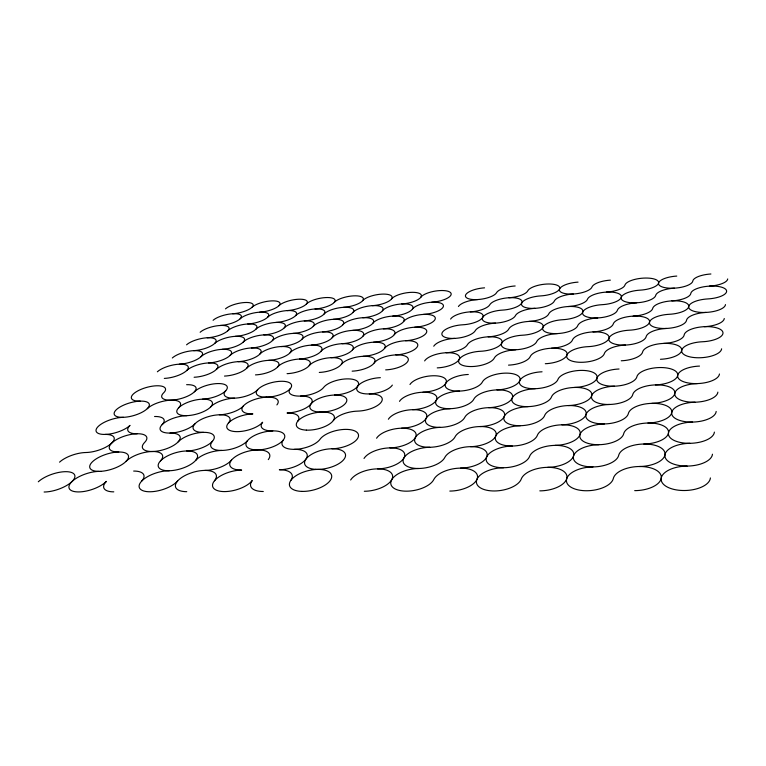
<?xml version="1.0" encoding="UTF-8"?>
<svg xmlns="http://www.w3.org/2000/svg" width="766" height="766" viewBox="0 0 766 766"><rect width="100%" height="100%" fill="white"/><g stroke="black" fill="none" stroke-linecap="round" stroke-linejoin="round"><path stroke-width="1.15" d="M719.437 373.99A20.941 8.685 -3.8 0 1 697.711 383.575A20.941 8.685 -3.8 0 1 677.651 375.618A20.538 8.56 -4.8 0 0 659.191 367.556A20.538 8.56 -4.8 0 0 636.872 376.795A20.175 8.426 -5.7 0 1 614.83 386.179A20.175 8.426 -5.7 0 1 596.905 378.347A19.839 8.292 -6.6 0 0 580.475 370.409A19.839 8.292 -6.6 0 0 557.926 379.467A19.533 8.148 -7.5 0 1 535.606 388.678A19.533 8.148 -7.5 0 1 519.654 380.961A19.265 7.995 -8.4 0 0 505.11 373.138A19.265 7.995 -8.4 0 0 482.36 382.033A19.016 7.842 -9.3 0 1 459.82 391.072A19.016 7.842 -9.3 0 1 445.688 383.46A18.796 7.679 -10.1 0 0 432.876 375.761A18.796 7.679 -10.1 0 0 409.973 384.494M699.502 366.091A20.941 8.685 -3.8 0 0 677.651 375.618A20.538 8.56 -4.8 0 1 655.437 384.905M717.857 392.125A21.592 9.249 -3.6 0 1 695.432 402.198A21.592 9.249 -3.6 0 1 674.779 393.6A21.161 9.115 -4.7 0 0 655.82 384.896A21.161 9.115 -4.7 0 0 632.745 394.586A20.778 8.972 -5.7 0 1 609.985 404.458A20.778 8.972 -5.7 0 1 591.591 396.003A20.423 8.819 -6.7 0 0 574.797 387.443A20.423 8.819 -6.7 0 0 551.482 396.951A20.108 8.656 -7.6 0 1 528.435 406.612A20.108 8.656 -7.6 0 1 512.128 398.301A19.83 8.483 -8.6 0 0 497.316 389.884A19.83 8.483 -8.6 0 0 473.809 399.201A19.571 8.321 -9.5 0 1 450.523 408.671A19.571 8.321 -9.5 0 1 436.132 400.494A19.351 8.139 -10.4 0 0 423.158 392.221A19.351 8.139 -10.4 0 0 399.498 401.355M697.338 383.584A21.592 9.249 -3.6 0 0 674.779 393.6A21.161 9.115 -4.7 0 1 651.818 403.356M619.052 369.011A20.175 8.426 -5.7 0 0 596.905 378.347A19.839 8.292 -6.6 0 1 574.433 387.452M614.476 386.198A20.778 8.972 -5.7 0 0 591.591 396.003A20.423 8.819 -6.7 0 1 568.382 405.559M542.06 371.797A19.533 8.148 -7.5 0 0 519.654 380.961A19.265 7.995 -8.4 0 1 496.981 389.894M535.281 388.688A20.108 8.656 -7.6 0 0 512.128 398.301A19.83 8.483 -8.6 0 1 488.698 407.665M468.304 374.478A19.016 7.842 -9.3 0 0 445.688 383.46A18.796 7.679 -10.1 0 1 422.851 392.23M459.514 391.081A19.571 8.321 -9.5 0 0 436.132 400.494A19.351 8.139 -10.4 0 1 412.539 409.676M716.172 411.447A22.291 9.872 -3.4 0 1 693 422.066A22.291 9.872 -3.4 0 1 671.705 412.759A21.831 9.719 -4.5 0 0 652.22 403.347A21.831 9.719 -4.5 0 0 628.359 413.535A21.419 9.565 -5.6 0 1 604.824 423.924A21.419 9.565 -5.6 0 1 585.942 414.789A21.419 9.565 -5.6 0 1 609.612 404.467M695.03 402.207A22.291 9.872 -3.4 0 0 671.705 412.759A21.831 9.719 -4.5 0 1 647.959 423.014M561.928 424.824A21.055 9.393 -6.7 0 0 585.933 414.789A21.055 9.393 -6.7 0 0 568.755 405.549A21.055 9.393 -6.7 0 0 544.645 415.526A20.72 9.211 -7.8 0 1 520.794 425.685A20.72 9.211 -7.8 0 1 504.133 416.723A20.423 9.029 -8.8 0 0 489.053 407.656A20.423 9.029 -8.8 0 0 464.732 417.432A20.165 8.838 -9.8 0 1 440.642 427.371A20.165 8.838 -9.8 0 1 426.011 418.571A19.935 8.646 -10.7 0 0 412.874 409.676A19.935 8.646 -10.7 0 0 388.381 419.241M528.09 406.622A20.72 9.211 -7.8 0 0 504.133 416.723A20.423 9.029 -8.8 0 1 479.899 426.547M450.197 408.68A20.165 8.838 -9.8 0 0 426.011 418.571A19.935 8.646 -10.7 0 1 401.595 428.194M714.381 432.101A23.028 10.561 -3.2 0 1 690.396 443.313A23.028 10.561 -3.2 0 1 668.431 433.211A22.54 10.398 -4.4 0 0 648.4 423.004A22.54 10.398 -4.4 0 0 623.687 433.748A22.109 10.217 -5.6 0 1 599.318 444.692A22.109 10.217 -5.6 0 1 579.919 434.81A21.716 10.025 -6.8 0 0 562.33 424.814A21.716 10.025 -6.8 0 0 537.359 435.318A21.371 9.824 -7.9 0 1 512.665 446.013A21.371 9.824 -7.9 0 1 495.621 436.333A21.065 9.623 -9.1 0 0 480.272 426.547A21.065 9.623 -9.1 0 0 455.081 436.812A20.797 9.403 -10.1 0 1 430.128 447.277A20.797 9.403 -10.1 0 1 415.239 437.779A20.558 9.192 -11.1 0 0 401.949 428.194A20.558 9.192 -11.1 0 0 376.585 438.238M692.569 422.076A23.028 10.561 -3.2 0 0 668.431 433.211A22.54 10.398 -4.4 0 1 643.842 444.021M604.431 423.933A22.109 10.217 -5.6 0 0 579.919 434.81A21.716 10.025 -6.8 0 1 555.053 445.372M520.43 425.695A21.371 9.824 -7.9 0 0 495.621 436.333A21.065 9.623 -9.1 0 1 470.525 446.664M440.297 427.38A20.797 9.403 -10.1 0 0 415.239 437.779A20.558 9.192 -11.1 0 1 389.961 447.89M712.457 454.209A23.813 11.327 -3 0 1 687.609 466.073A23.813 11.327 -3 0 1 664.926 455.1A23.813 11.327 -3 0 1 689.946 443.313M639.438 466.504A23.296 11.145 -4.3 0 0 664.907 455.09A23.296 11.145 -4.3 0 0 644.311 444.012A23.296 11.145 -4.3 0 0 618.689 455.349A22.836 10.944 -5.6 0 1 593.42 466.915A22.836 10.944 -5.6 0 1 573.485 456.201A22.836 10.944 -5.6 0 1 598.897 444.701M547.7 467.337A22.425 10.724 -6.9 0 0 573.475 456.191A22.425 10.724 -6.9 0 0 555.484 445.372A22.425 10.724 -6.9 0 0 529.574 456.431A22.07 10.504 -8.2 0 1 503.98 467.729A22.07 10.504 -8.2 0 1 486.544 457.245A21.754 10.274 -9.4 0 0 470.918 446.655A21.754 10.274 -9.4 0 0 444.797 457.465A21.477 10.035 -10.5 0 1 418.916 468.495A21.477 10.035 -10.5 0 1 403.778 458.24A21.237 9.786 -11.6 0 0 390.325 447.88A21.237 9.786 -11.6 0 0 364.022 458.451M512.272 446.023A22.07 10.504 -8.2 0 0 486.544 457.245A21.754 10.274 -9.4 0 1 460.519 468.122M429.764 447.277A21.477 10.035 -10.5 0 0 403.778 458.24A21.237 9.786 -11.6 0 1 377.552 468.869M710.398 477.936A24.665 12.179 -2.7 0 1 684.613 490.518A24.665 12.179 -2.7 0 1 661.163 478.568A24.11 11.969 -4.2 0 0 639.936 466.504A24.11 11.969 -4.2 0 0 613.327 478.491A23.622 11.749 -5.6 0 1 587.11 490.747A23.622 11.749 -5.6 0 1 566.601 479.095A23.191 11.5 -7 0 0 548.159 467.337A23.191 11.5 -7 0 0 521.263 479.018A22.817 11.251 -8.4 0 1 494.683 490.968A22.817 11.251 -8.4 0 1 476.845 479.593A22.482 10.992 -9.7 0 0 460.94 468.122A22.482 10.992 -9.7 0 0 433.805 479.526A22.204 10.714 -11 0 1 406.938 491.169A22.204 10.714 -11 0 1 391.55 480.062A21.955 10.446 -12.1 0 0 377.954 468.869A21.955 10.446 -12.1 0 0 350.637 479.995M687.121 466.082A24.665 12.179 -2.7 0 0 661.163 478.568A24.11 11.969 -4.2 0 1 634.698 490.642M592.97 466.925A23.622 11.749 -5.6 0 0 566.601 479.095A23.191 11.5 -7 0 1 539.819 490.862M503.559 467.729A22.817 11.251 -8.4 0 0 476.845 479.593A22.482 10.992 -9.7 0 1 449.814 491.073M418.523 468.495A22.204 10.714 -11 0 0 391.55 480.062A21.955 10.446 -12.1 0 1 364.319 491.265M727.7 278.939A17.522 6.004 -4.8 0 1 709.412 286.13M710.915 273.989A17.522 6.004 -4.8 0 0 692.809 281.017A17.235 5.937 -5.4 0 1 674.654 288.15A17.235 5.937 -5.4 0 1 658.54 283.181A16.967 5.86 -6 0 0 643.507 278.115A16.967 5.86 -6 0 0 624.951 285.057A16.718 5.783 -6.6 0 1 606.356 292.105M676.771 276.076A17.235 5.937 -5.4 0 0 658.54 283.181A16.967 5.86 -6 0 1 640.06 290.151A17.388 6.166 -6 0 0 621.226 297.486A17.13 6.09 -6.6 0 1 602.143 304.676A17.561 6.415 -6.6 0 0 582.677 312.26A17.312 6.319 -7.3 0 1 562.972 319.69A17.762 6.674 -7.3 0 0 542.835 327.532A17.522 6.568 -8 0 1 522.479 335.211A17.991 6.932 -8.1 0 0 501.644 343.331A17.762 6.808 -8.8 0 1 480.598 351.268A18.24 7.2 -9 0 0 459.016 359.666A18.03 7.066 -9.8 0 1 437.242 367.881M671.906 300.885A17.666 6.252 -5.3 0 0 690.817 293.445A17.972 6.329 -4.7 0 1 709.68 286.12A17.972 6.329 -4.7 0 1 726.599 291.568A17.972 6.329 -4.7 0 1 707.822 298.922A18.451 6.674 -4.6 0 0 688.701 306.687A18.125 6.597 -5.2 0 1 669.283 314.29A18.614 6.971 -5.1 0 0 649.482 322.323A18.307 6.875 -5.9 0 1 629.393 330.194A18.805 7.267 -5.8 0 0 608.884 338.515A18.508 7.162 -6.6 0 1 588.097 346.653A19.016 7.583 -6.6 0 0 566.83 355.29A18.729 7.459 -7.4 0 1 545.306 363.716M674.406 288.16A17.666 6.252 -5.3 0 0 655.706 295.417A17.388 6.166 -6 0 1 636.948 302.781A17.388 6.166 -6 0 1 621.226 297.486A17.13 6.09 -6.6 0 0 606.605 292.085A17.13 6.09 -6.6 0 0 587.465 299.257A16.89 6.004 -7.2 0 1 568.257 306.524M610.358 280.145A16.718 5.783 -6.6 0 0 591.965 287.03A16.488 5.707 -7.2 0 1 573.514 294A16.488 5.707 -7.2 0 1 559.534 289.079A16.277 5.621 -7.8 0 0 546.551 284.052A16.277 5.621 -7.8 0 0 527.774 290.85A16.076 5.534 -8.4 0 1 508.93 297.744M578.052 282.127A16.488 5.707 -7.2 0 0 559.534 289.079A16.277 5.621 -7.8 0 1 540.806 295.896A16.67 5.917 -7.9 0 0 521.694 303.077A16.469 5.822 -8.5 0 1 502.381 310.115A16.881 6.128 -8.6 0 0 482.637 317.526A16.689 6.023 -9.2 0 1 462.712 324.794A17.111 6.348 -9.4 0 0 442.317 332.444A17.111 6.348 -9.4 0 0 454.918 338.39A17.111 6.348 -9.4 0 0 475.255 330.701A17.312 6.454 -8.7 0 1 495.497 323.128M573.284 294.02A16.89 6.004 -7.2 0 0 554.297 301.124A16.67 5.917 -7.9 0 1 535.252 308.325A16.67 5.917 -7.9 0 1 521.694 303.077A16.469 5.822 -8.5 0 0 509.16 297.735A16.469 5.822 -8.5 0 0 489.79 304.753A16.277 5.726 -9.1 0 1 470.353 311.858M515.164 285.977A16.076 5.534 -8.4 0 0 496.54 292.717A15.895 5.458 -9 0 1 477.84 299.544A15.895 5.458 -9 0 1 465.785 294.651A15.895 5.458 -9 0 1 484.552 287.844M458.422 306.515A16.277 5.726 -9.1 0 1 477.63 299.563M725.469 304.609A18.451 6.674 -4.6 0 1 706.443 312.404A18.451 6.674 -4.6 0 1 688.701 306.687A18.125 6.597 -5.2 0 0 672.184 300.866A18.125 6.597 -5.2 0 0 652.689 308.439A17.838 6.511 -5.9 0 1 633.137 316.128M636.69 302.8A17.838 6.511 -5.9 0 0 617.367 310.297A17.561 6.415 -6.6 0 1 597.978 317.919A17.561 6.415 -6.6 0 1 582.677 312.26A17.312 6.319 -7.3 0 0 568.516 306.515A17.312 6.319 -7.3 0 0 548.743 313.916A17.082 6.224 -7.9 0 1 528.913 321.423M535.013 308.334A17.082 6.224 -7.9 0 0 515.413 315.669A16.881 6.128 -8.6 0 1 495.736 323.108A16.881 6.128 -8.6 0 1 482.637 317.526A16.689 6.023 -9.2 0 0 470.592 311.848A16.689 6.023 -9.2 0 0 450.609 319.087M724.263 318.512A18.949 7.057 -4.4 0 1 704.385 326.67M706.156 312.413A18.949 7.057 -4.4 0 0 686.499 320.36A18.614 6.971 -5.1 0 1 666.803 328.432A18.614 6.971 -5.1 0 1 649.482 322.323A18.307 6.875 -5.9 0 0 633.425 316.119A18.307 6.875 -5.9 0 0 613.26 323.951A18.02 6.779 -6.6 0 1 593.037 331.898M597.71 317.928A18.02 6.779 -6.6 0 0 577.727 325.684A17.762 6.674 -7.3 0 1 557.677 333.564A17.762 6.674 -7.3 0 1 542.835 327.532A17.522 6.568 -8 0 0 529.172 321.414A17.522 6.568 -8 0 0 508.748 329.064A17.312 6.454 -8.7 0 1 488.239 336.82M663.567 343.427A19.121 7.373 -5 0 0 684.162 334.972A19.476 7.468 -4.3 0 1 704.71 326.661A19.476 7.468 -4.3 0 1 722.96 333.401A19.476 7.468 -4.3 0 1 702.518 341.751A20.04 7.928 -4.1 0 0 681.663 350.617A19.667 7.813 -4.9 0 1 660.455 359.283M666.506 328.451A19.121 7.373 -5 0 0 646.15 336.676A18.805 7.267 -5.8 0 1 625.736 345.045A18.805 7.267 -5.8 0 1 608.884 338.515A18.508 7.162 -6.6 0 0 593.324 331.889A18.508 7.162 -6.6 0 0 572.461 339.989A18.231 7.047 -7.4 0 1 551.52 348.224M557.409 333.574A18.231 7.047 -7.4 0 0 536.727 341.598A17.991 6.932 -8.1 0 1 515.978 349.746A17.991 6.932 -8.1 0 1 501.644 343.331A17.762 6.808 -8.8 0 0 488.507 336.81A17.762 6.808 -8.8 0 0 467.394 344.719A17.561 6.693 -9.5 0 1 446.195 352.743M433.748 346.222A17.561 6.693 -9.5 0 1 454.669 338.4M721.62 348.808A20.04 7.928 -4.1 0 1 700.88 357.722A20.04 7.928 -4.1 0 1 681.663 350.617A19.667 7.813 -4.9 0 0 663.902 343.407A19.667 7.813 -4.9 0 0 642.597 352.025A19.322 7.698 -5.8 0 1 621.245 360.786M625.439 345.054A19.322 7.698 -5.8 0 0 604.345 353.586A19.016 7.583 -6.6 0 1 583.185 362.261A19.016 7.583 -6.6 0 1 566.83 355.29A18.729 7.459 -7.4 0 0 551.826 348.214A18.729 7.459 -7.4 0 0 530.216 356.602A18.48 7.334 -8.2 0 1 508.528 365.133M515.7 349.765A18.48 7.334 -8.2 0 0 494.3 358.067A18.24 7.2 -9 0 1 472.804 366.512A18.24 7.2 -9 0 1 459.016 359.666A18.03 7.066 -9.8 0 0 446.463 352.733A18.03 7.066 -9.8 0 0 424.623 360.91M420.84 297.227A15.655 5.324 -9.8 0 1 439.828 290.582A15.655 5.324 -9.8 0 1 450.647 295.552A15.655 5.324 -9.8 0 1 431.708 302.225M412.414 309.1A16.029 5.582 -9.9 0 1 431.928 302.206A16.029 5.582 -9.9 0 1 442.863 307.501A16.029 5.582 -9.9 0 1 423.406 314.414M391.483 298.979A15.511 5.228 -10.3 0 1 410.519 292.382A15.511 5.228 -10.3 0 1 420.764 297.332A15.511 5.228 -10.3 0 1 401.777 303.958M382.425 310.785A15.885 5.486 -10.5 0 1 401.987 303.939A15.885 5.486 -10.5 0 1 412.328 309.215A15.885 5.486 -10.5 0 1 392.824 316.08M362.624 300.693A15.377 5.142 -10.8 0 1 381.707 294.144A15.377 5.142 -10.8 0 1 391.397 299.085A15.377 5.142 -10.8 0 1 372.362 305.663M352.963 312.442A15.751 5.391 -11 0 1 372.573 305.644A15.751 5.391 -11 0 1 382.33 310.9A15.751 5.391 -11 0 1 362.778 317.718M334.263 302.388A15.253 5.046 -11.3 0 1 353.385 295.877A15.253 5.046 -11.3 0 1 362.538 300.799A15.253 5.046 -11.3 0 1 343.465 307.329M324.018 314.07A15.626 5.295 -11.5 0 1 343.666 307.319A15.626 5.295 -11.5 0 1 352.867 312.557A15.626 5.295 -11.5 0 1 333.267 319.326M306.381 304.045A15.148 4.96 -11.8 0 1 325.531 297.581A15.148 4.96 -11.8 0 1 334.168 302.493A15.148 4.96 -11.8 0 1 315.056 308.976M295.571 315.669A15.511 5.19 -12 0 1 315.247 308.966A15.511 5.19 -12 0 1 323.913 314.184A15.511 5.19 -12 0 1 304.274 320.906M278.968 305.682A15.042 4.864 -12.2 0 1 298.146 299.257A15.042 4.864 -12.2 0 1 306.285 304.15A15.042 4.864 -12.2 0 1 287.135 310.594M267.612 317.239A15.416 5.094 -12.5 0 1 287.327 310.584A15.416 5.094 -12.5 0 1 295.465 315.774A15.416 5.094 -12.5 0 1 275.789 322.457M252.004 307.29A14.956 4.778 -12.6 0 1 271.221 300.904A14.956 4.778 -12.6 0 1 278.862 305.778A14.956 4.778 -12.6 0 1 259.684 312.183M240.122 318.79A15.32 4.989 -12.9 0 1 259.865 312.174A15.32 4.989 -12.9 0 1 267.497 317.344A15.32 4.989 -12.9 0 1 247.791 323.98M225.491 308.87A14.87 4.682 -13 0 1 244.727 302.522A14.87 4.682 -13 0 1 251.899 307.386A14.87 4.682 -13 0 1 232.692 313.754M213.101 320.303A15.234 4.893 -13.3 0 1 232.874 313.744A15.234 4.893 -13.3 0 1 240.017 318.895A15.234 4.893 -13.3 0 1 220.282 325.483M403.567 321.567A16.431 5.869 -10.1 0 1 423.636 314.405A16.431 5.869 -10.1 0 1 434.695 320.044A16.431 5.869 -10.1 0 1 414.693 327.226M372.927 323.175A16.277 5.764 -10.7 0 1 393.035 316.071A16.277 5.764 -10.7 0 1 403.481 321.691A16.277 5.764 -10.7 0 1 383.412 328.815M342.823 324.765A16.143 5.659 -11.3 0 1 362.988 317.708A16.143 5.659 -11.3 0 1 372.822 323.3A16.143 5.659 -11.3 0 1 352.714 330.376M313.275 326.316A16.009 5.544 -11.8 0 1 333.478 319.317A16.009 5.544 -11.8 0 1 342.728 324.88A16.009 5.544 -11.8 0 1 322.572 331.908M284.243 327.848A15.904 5.439 -12.3 0 1 304.475 320.897A15.904 5.439 -12.3 0 1 313.16 326.44A15.904 5.439 -12.3 0 1 292.966 333.421M255.72 329.351A15.799 5.333 -12.8 0 1 275.99 322.448A15.799 5.333 -12.8 0 1 284.129 327.963A15.799 5.333 -12.8 0 1 263.897 334.895M227.694 330.826A15.703 5.218 -13.2 0 1 247.983 323.97A15.703 5.218 -13.2 0 1 255.595 329.466A15.703 5.218 -13.2 0 1 235.334 336.341M200.146 332.281A15.617 5.113 -13.6 0 1 220.464 325.473A15.617 5.113 -13.6 0 1 227.569 330.941A15.617 5.113 -13.6 0 1 207.28 337.768M394.27 334.656A16.852 6.176 -10.3 0 1 414.923 327.216A16.852 6.176 -10.3 0 1 426.107 333.229A16.852 6.176 -10.3 0 1 405.52 340.707M362.94 336.188A16.689 6.061 -10.9 0 1 383.642 328.805A16.689 6.061 -10.9 0 1 394.174 334.79A16.689 6.061 -10.9 0 1 373.53 342.21M332.185 337.701A16.555 5.937 -11.5 0 1 352.935 330.366A16.555 5.937 -11.5 0 1 362.835 336.322A16.555 5.937 -11.5 0 1 342.143 343.685M301.995 339.175A16.421 5.822 -12.1 0 1 322.783 331.898A16.421 5.822 -12.1 0 1 332.08 337.825A16.421 5.822 -12.1 0 1 311.331 345.131M272.351 340.621A16.306 5.707 -12.6 0 1 293.177 333.401A16.306 5.707 -12.6 0 1 301.881 339.3A16.306 5.707 -12.6 0 1 281.103 346.548M243.243 342.048A16.21 5.582 -13.1 0 1 264.107 334.886A16.21 5.582 -13.1 0 1 272.236 340.746A16.21 5.582 -13.1 0 1 251.42 347.946M214.652 343.446A16.115 5.467 -13.6 0 1 235.535 336.331A16.115 5.467 -13.6 0 1 243.119 342.172A16.115 5.467 -13.6 0 1 222.274 349.315M186.569 344.824A16.029 5.352 -14 0 1 207.481 337.758A16.029 5.352 -14 0 1 214.528 343.57A16.029 5.352 -14 0 1 193.654 350.656M384.494 348.444A17.292 6.501 -10.6 0 1 405.769 340.698A17.292 6.501 -10.6 0 1 417.068 347.122A17.292 6.501 -10.6 0 1 395.859 354.897M352.446 349.88A17.13 6.377 -11.2 0 1 373.77 342.201A17.13 6.377 -11.2 0 1 384.388 348.587A17.13 6.377 -11.2 0 1 363.122 356.305M321.002 351.297A16.986 6.243 -11.8 0 1 342.373 343.675A16.986 6.243 -11.8 0 1 352.331 350.024A16.986 6.243 -11.8 0 1 331.008 357.684M290.151 352.686A16.862 6.118 -12.4 0 1 311.561 345.121A16.862 6.118 -12.4 0 1 320.887 351.431A16.862 6.118 -12.4 0 1 299.516 359.034M259.875 354.045A16.747 5.984 -12.9 0 1 281.323 346.538A16.747 5.984 -12.9 0 1 290.027 352.82A16.747 5.984 -12.9 0 1 268.617 360.355M230.154 355.376A16.641 5.86 -13.4 0 1 251.631 347.936A16.641 5.86 -13.4 0 1 259.741 354.179A16.641 5.86 -13.4 0 1 238.303 361.657M200.97 356.688A16.546 5.735 -13.9 0 1 222.485 349.306A16.546 5.735 -13.9 0 1 230.02 355.51A16.546 5.735 -13.9 0 1 208.553 362.931M172.321 357.981A16.469 5.601 -14.4 0 1 193.855 350.646A16.469 5.601 -14.4 0 1 200.836 356.822A16.469 5.601 -14.4 0 1 179.34 364.185M374.191 362.96A17.762 6.856 -10.8 0 1 396.118 354.888A17.762 6.856 -10.8 0 1 407.541 361.763A17.762 6.856 -10.8 0 1 385.671 369.873M341.387 364.3A17.599 6.712 -11.5 0 1 363.371 356.295A17.599 6.712 -11.5 0 1 374.076 363.122A17.599 6.712 -11.5 0 1 352.149 371.165M309.225 365.612A17.455 6.578 -12.1 0 1 331.257 357.674A17.455 6.578 -12.1 0 1 341.263 364.453A17.455 6.578 -12.1 0 1 319.288 372.429M277.685 366.895A17.321 6.434 -12.7 0 1 299.755 359.024A17.321 6.434 -12.7 0 1 309.1 365.755A17.321 6.434 -12.7 0 1 287.078 373.664M246.748 368.149A17.206 6.291 -13.3 0 1 268.856 360.346A17.206 6.291 -13.3 0 1 277.551 367.038A17.206 6.291 -13.3 0 1 255.49 374.89M216.385 369.394A17.101 6.147 -13.8 0 1 238.532 361.648A17.101 6.147 -13.8 0 1 246.604 368.302A17.101 6.147 -13.8 0 1 224.505 376.077M186.598 370.6A17.015 6.013 -14.3 0 1 208.764 362.921A17.015 6.013 -14.3 0 1 216.242 369.538A17.015 6.013 -14.3 0 1 194.114 377.255M157.365 371.797A16.929 5.869 -14.8 0 1 179.55 364.176A16.929 5.869 -14.8 0 1 186.454 370.744A16.929 5.869 -14.8 0 1 164.307 378.404M38.3 481.785A20.873 8.148 -18.4 0 1 65.924 471.674A20.873 8.148 -18.4 0 1 71.698 481.833A20.941 8.397 -18 0 0 78.86 491.925A20.941 8.397 -18 0 0 106.378 481.393A21.017 8.656 -17.5 0 0 113.789 491.849M44.122 492.011A20.873 8.148 -18.4 0 0 71.698 481.833A20.941 8.397 -18 0 1 99.274 471.377M133.667 471.061A21.017 8.656 -17.5 0 1 141.586 481.192M177.616 480.991A21.113 8.924 -16.9 0 1 150.174 491.762A21.113 8.924 -16.9 0 1 141.356 481.45A21.113 8.924 -16.9 0 1 168.846 470.745M186.76 491.676A21.209 9.192 -16.2 0 1 177.453 481.172A21.209 9.192 -16.2 0 1 204.781 470.42A20.49 8.675 -15.5 0 0 231.524 460.06M204.781 470.42A21.209 9.192 -16.2 0 1 214.48 480.78M195.579 460.5A20.49 8.675 -15.5 0 1 221.814 450.446M268.291 459.619A20.615 8.914 -14.8 0 0 257.654 449.901A20.615 8.914 -14.8 0 0 231.389 460.232A20.615 8.914 -14.8 0 0 241.654 470.094A21.333 9.47 -15.5 0 0 214.269 481.048A21.333 9.47 -15.5 0 0 224.917 491.59A21.333 9.47 -15.5 0 0 252.234 480.56A21.477 9.747 -14.6 0 0 263.284 491.504M290.879 480.339A21.477 9.747 -14.6 0 0 279.341 469.75A20.759 9.163 -14 0 0 305.797 459.313A20.759 9.163 -14 0 0 294.412 449.345M59.547 462.157A20.136 7.727 -17.7 0 1 85.897 452.515A19.447 7.334 -17.1 0 0 111.635 443.179A19.523 7.545 -16.6 0 1 137.133 433.757A19.523 7.545 -16.6 0 1 144.621 442.451A19.61 7.756 -16.1 0 0 152.329 451.509A19.61 7.756 -16.1 0 0 178.057 441.992A19.61 7.756 -16.1 0 0 170.004 433.068M105.028 434.427A19.447 7.334 -17.1 0 1 111.635 443.179A19.523 7.545 -16.6 0 0 118.778 452.017M126.064 461.343A20.28 8.187 -16.8 0 1 152.463 451.5A20.28 8.187 -16.8 0 1 160.439 460.931M178.191 441.848A19.705 7.976 -15.5 0 1 203.833 432.359A19.705 7.976 -15.5 0 1 212.297 441.436A19.705 7.976 -15.5 0 1 186.713 450.983M247.552 440.584A19.811 8.187 -14.9 0 1 221.91 450.446A19.811 8.187 -14.9 0 1 212.488 441.226M283.382 439.933A20.088 8.637 -13.4 0 0 294.517 449.336A20.088 8.637 -13.4 0 0 320.035 439.263A20.261 8.857 -12.5 0 1 345.495 429.381A20.261 8.857 -12.5 0 1 357.358 438.822A20.261 8.857 -12.5 0 1 331.975 448.771M123.115 417.336A18.815 6.971 -16.5 0 0 98.345 426.327A18.815 6.971 -16.5 0 0 105.277 434.427A18.815 6.971 -16.5 0 0 130.009 425.389A18.891 7.162 -16 0 0 137.181 433.757M154.569 416.503A18.891 7.162 -16 0 1 162.143 424.623M194.937 423.847A18.978 7.354 -15.5 0 1 170.282 433.058A18.978 7.354 -15.5 0 1 161.952 424.814A18.978 7.354 -15.5 0 1 186.665 415.651M203.536 432.359A19.083 7.545 -14.9 0 1 194.813 423.981A19.083 7.545 -14.9 0 1 219.382 414.789A18.499 7.153 -14.4 0 0 243.483 405.884M219.382 414.789A19.083 7.545 -14.9 0 1 228.431 423.043M297.601 421.405A19.322 7.947 -13.6 0 0 287.039 412.998A18.738 7.516 -13.1 0 0 310.9 404.046A18.738 7.516 -13.1 0 0 300.483 396.089A18.202 7.114 -12.7 0 1 290.352 388.544M272.801 430.904A19.322 7.947 -13.6 0 1 262.642 422.238A19.188 7.746 -14.3 0 1 238.082 431.631A19.188 7.746 -14.3 0 1 228.258 423.253A19.188 7.746 -14.3 0 1 252.876 413.899A18.614 7.334 -13.8 0 1 243.377 406.009A18.614 7.334 -13.8 0 1 267.085 397.142A18.614 7.334 -13.8 0 1 276.89 404.917M210.755 406.832A18.499 7.153 -14.4 0 1 234.444 398.167A17.953 6.789 -13.9 0 0 257.721 389.655M333.315 420.553A19.638 8.349 -12.1 0 1 357.588 411.131A19.054 7.88 -11.7 0 0 381.334 402.006A19.054 7.88 -11.7 0 0 369.298 393.925M147.273 408.68A18.307 6.808 -15.5 0 1 171.105 400.168A18.307 6.808 -15.5 0 1 178.698 407.771M140.245 401.135A17.685 6.31 -15.5 0 1 133.351 393.983A17.685 6.31 -15.5 0 1 156.456 385.786A17.685 6.31 -15.5 0 1 163.627 392.843A17.762 6.473 -15 0 0 170.99 400.168A17.762 6.473 -15 0 0 194.267 391.914A17.762 6.473 -15 0 0 186.617 384.695M194.373 391.799A17.857 6.626 -14.5 0 1 217.582 383.565A17.857 6.626 -14.5 0 1 225.577 390.909A17.857 6.626 -14.5 0 1 202.416 399.182M234.52 398.167A17.953 6.789 -13.9 0 1 225.731 390.737M300.569 396.089A18.202 7.114 -12.7 0 0 323.654 387.414A18.346 7.277 -12 0 1 346.711 378.883A18.346 7.277 -12 0 1 357.521 386.437A18.508 7.44 -11.3 0 0 369.585 393.916A18.508 7.44 -11.3 0 0 392.355 385.087M334.531 395.017A18.346 7.277 -12 0 0 357.521 386.437A18.508 7.44 -11.3 0 1 380.367 377.667M100.911 471.32A20.203 7.957 -17.3 0 0 128.477 455.952A20.203 7.957 -17.3 0 0 97.952 457.819A20.203 7.957 -17.3 0 0 100.911 471.32M169.219 470.745A20.376 8.426 -16.2 0 0 197.542 455.607A20.376 8.426 -16.2 0 0 166.864 456.249A20.376 8.426 -16.2 0 0 169.219 470.745M301.948 491.399A21.649 10.025 -13.7 0 0 331.611 475.36A21.649 10.025 -13.7 0 0 298.118 474.46A21.649 10.025 -13.7 0 0 301.948 491.399M315.554 469.347A20.931 9.412 -13.1 0 0 345.543 454.937A20.931 9.412 -13.1 0 0 314.089 452.974A20.931 9.412 -13.1 0 0 315.554 469.347M256.763 449.901A19.945 8.416 -14.2 0 0 284.76 435.854A19.945 8.416 -14.2 0 0 254.542 435.452A19.945 8.416 -14.2 0 0 256.763 449.901M123.412 417.326A18.231 6.626 -16 0 0 149.37 404.707A18.231 6.626 -16 0 0 122.493 405.674A18.231 6.626 -16 0 0 123.412 417.326M186.971 415.641A18.394 6.98 -15 0 0 212.421 402.792A18.394 6.98 -15 0 0 184.462 403.806A18.394 6.98 -15 0 0 186.971 415.641M306.362 430.128A19.466 8.148 -12.9 0 0 334.416 417.288A19.466 8.148 -12.9 0 0 305.299 415.919A19.466 8.148 -12.9 0 0 306.362 430.128M319.748 412.06A18.891 7.698 -12.4 0 0 346.826 399.842A18.891 7.698 -12.4 0 0 318.397 398.732A18.891 7.698 -12.4 0 0 319.748 412.06M266.233 397.161A18.068 6.951 -13.3 0 0 291.559 385.174A18.068 6.951 -13.3 0 0 264.05 385.298A18.068 6.951 -13.3 0 0 266.233 397.161"/></g></svg>
